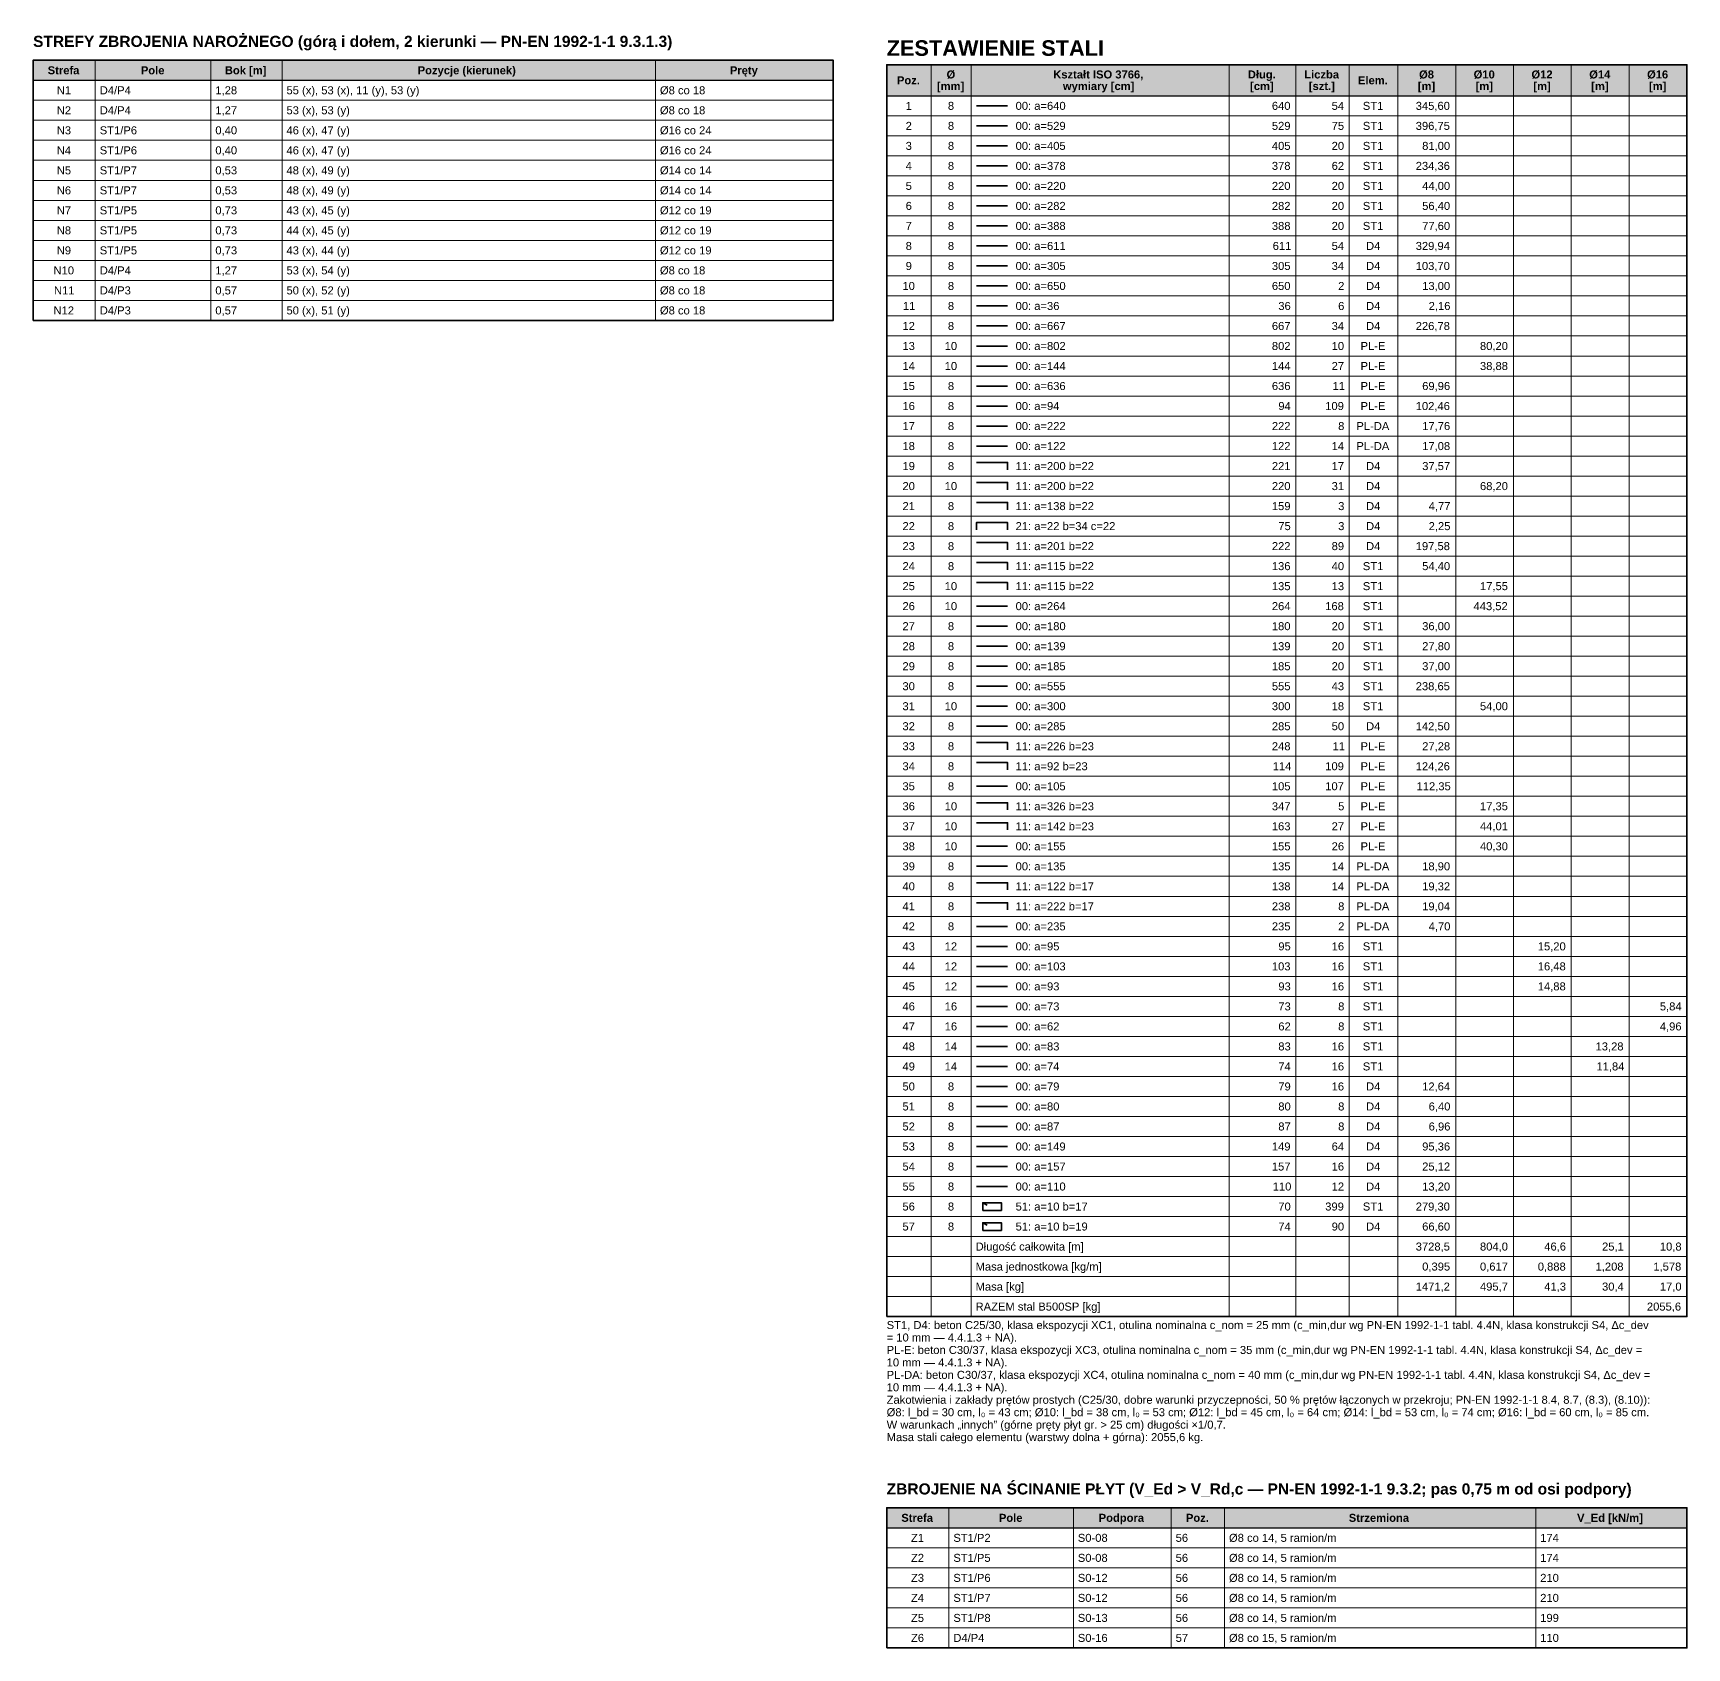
# Model space of a CAD drawing. Header units: metres. Extents: x 0 to 0.372, y -0.363 to 0.
import ezdxf

# ---------------------------------------------------------------- set-up
doc = ezdxf.new("R2010")
doc.units = ezdxf.units.M
doc.layers.add('A-WIDOK', color=7, linetype='Continuous', lineweight=25)
doc.layers.add('R-OPISY', color=7, linetype='Continuous', lineweight=25)
doc.styles.add('PL_ARIAL', font='arial.ttf')
doc.styles.add('PL_ARIAL_B', font='arialbd.ttf')

msp = doc.modelspace()

# ---------------------------------------------------------------- hatches: boundary and pattern name
at = {"layer": 'R-OPISY', "true_color": 0xeeeeee}
for points in [[(0, -0.0105), (0.18, -0.0105), (0.18, -0.006), (0, -0.006)], [(0.192, -0.014), (0.372, -0.014), (0.372, -0.007), (0.192, -0.007)], [(0.192, -0.336), (0.372, -0.336), (0.372, -0.3315), (0.192, -0.3315)]]:
    msp.add_hatch(color=7, dxfattribs=at).paths.add_polyline_path(points)

# ---------------------------------------------------------------- linework, layer by layer
at = {"layer": 'R-OPISY', "lineweight": 35, "ltscale": 0.001}
for points in [[(0, -0.0645), (0.18, -0.0645), (0.18, -0.006), (0, -0.006)], [(0.192, -0.2885), (0.372, -0.2885), (0.372, -0.007), (0.192, -0.007)], [(0.2136, -0.26461), (0.2178, -0.26461), (0.2178, -0.26289), (0.2136, -0.26289)], [(0.2136, -0.26911), (0.2178, -0.26911), (0.2178, -0.26739), (0.2136, -0.26739)], [(0.192, -0.363), (0.372, -0.363), (0.372, -0.3315), (0.192, -0.3315)]]:
    msp.add_lwpolyline(points, close=True, dxfattribs=at)
at = {"layer": 'R-OPISY', "lineweight": 13, "ltscale": 0.001}
for points in [[(0.014, -0.0645), (0.014, -0.006)], [(0.04, -0.0645), (0.04, -0.006)], [(0.056, -0.0645), (0.056, -0.006)], [(0.14, -0.0645), (0.14, -0.006)], [(0.202, -0.2885), (0.202, -0.007)], [(0.211, -0.2885), (0.211, -0.007)], [(0.269, -0.2885), (0.269, -0.007)], [(0.284, -0.2885), (0.284, -0.007)], [(0.296, -0.2885), (0.296, -0.007)], [(0.307, -0.2885), (0.307, -0.007)], [(0.32, -0.2885), (0.32, -0.007)], [(0.333, -0.2885), (0.333, -0.007)], [(0.346, -0.2885), (0.346, -0.007)], [(0.359, -0.2885), (0.359, -0.007)], [(0, -0.015), (0.18, -0.015)], [(0.192, -0.0185), (0.372, -0.0185)], [(0, -0.0195), (0.18, -0.0195)], [(0, -0.024), (0.18, -0.024)], [(0.192, -0.023), (0.372, -0.023)], [(0, -0.0285), (0.18, -0.0285)], [(0.192, -0.0275), (0.372, -0.0275)], [(0, -0.033), (0.18, -0.033)], [(0.192, -0.032), (0.372, -0.032)], [(0.192, -0.0365), (0.372, -0.0365)], [(0, -0.0375), (0.18, -0.0375)], [(0, -0.042), (0.18, -0.042)], [(0.192, -0.041), (0.372, -0.041)], [(0, -0.0465), (0.18, -0.0465)], [(0.192, -0.0455), (0.372, -0.0455)], [(0, -0.051), (0.18, -0.051)], [(0.192, -0.05), (0.372, -0.05)], [(0, -0.0555), (0.18, -0.0555)], [(0.192, -0.0545), (0.372, -0.0545)], [(0.192, -0.059), (0.372, -0.059)], [(0, -0.06), (0.18, -0.06)], [(0, -0.0645), (0.18, -0.0645)], [(0.192, -0.0635), (0.372, -0.0635)], [(0.192, -0.068), (0.372, -0.068)], [(0.192, -0.0725), (0.372, -0.0725)], [(0.192, -0.077), (0.372, -0.077)], [(0.192, -0.0815), (0.372, -0.0815)], [(0.192, -0.086), (0.372, -0.086)], [(0.192, -0.0905), (0.372, -0.0905)], [(0.192, -0.095), (0.372, -0.095)], [(0.192, -0.0995), (0.372, -0.0995)], [(0.192, -0.104), (0.372, -0.104)], [(0.192, -0.1085), (0.372, -0.1085)], [(0.192, -0.113), (0.372, -0.113)], [(0.192, -0.1175), (0.372, -0.1175)], [(0.192, -0.122), (0.372, -0.122)], [(0.192, -0.1265), (0.372, -0.1265)], [(0.192, -0.131), (0.372, -0.131)], [(0.192, -0.1355), (0.372, -0.1355)], [(0.192, -0.14), (0.372, -0.14)], [(0.192, -0.1445), (0.372, -0.1445)], [(0.192, -0.149), (0.372, -0.149)], [(0.192, -0.1535), (0.372, -0.1535)], [(0.192, -0.158), (0.372, -0.158)], [(0.192, -0.1625), (0.372, -0.1625)], [(0.192, -0.167), (0.372, -0.167)], [(0.192, -0.1715), (0.372, -0.1715)], [(0.192, -0.176), (0.372, -0.176)], [(0.192, -0.1805), (0.372, -0.1805)], [(0.192, -0.185), (0.372, -0.185)], [(0.192, -0.1895), (0.372, -0.1895)], [(0.192, -0.194), (0.372, -0.194)], [(0.192, -0.1985), (0.372, -0.1985)], [(0.192, -0.203), (0.372, -0.203)], [(0.192, -0.2075), (0.372, -0.2075)], [(0.192, -0.212), (0.372, -0.212)], [(0.192, -0.2165), (0.372, -0.2165)], [(0.192, -0.221), (0.372, -0.221)], [(0.192, -0.2255), (0.372, -0.2255)], [(0.192, -0.23), (0.372, -0.23)], [(0.192, -0.2345), (0.372, -0.2345)], [(0.192, -0.239), (0.372, -0.239)], [(0.192, -0.2435), (0.372, -0.2435)], [(0.192, -0.248), (0.372, -0.248)], [(0.192, -0.2525), (0.372, -0.2525)], [(0.192, -0.257), (0.372, -0.257)], [(0.192, -0.2615), (0.372, -0.2615)], [(0.192, -0.266), (0.372, -0.266)], [(0.192, -0.2705), (0.372, -0.2705)], [(0.192, -0.275), (0.372, -0.275)], [(0.192, -0.2795), (0.372, -0.2795)], [(0.192, -0.284), (0.372, -0.284)], [(0.192, -0.2885), (0.372, -0.2885)], [(0.206, -0.363), (0.206, -0.3315)], [(0.234, -0.363), (0.234, -0.3315)], [(0.256, -0.363), (0.256, -0.3315)], [(0.268, -0.363), (0.268, -0.3315)], [(0.338, -0.363), (0.338, -0.3315)], [(0.192, -0.3405), (0.372, -0.3405)], [(0.192, -0.345), (0.372, -0.345)], [(0.192, -0.3495), (0.372, -0.3495)], [(0.192, -0.354), (0.372, -0.354)], [(0.192, -0.3585), (0.372, -0.3585)], [(0.192, -0.363), (0.372, -0.363)]]:
    msp.add_lwpolyline(points, dxfattribs=at)
at = {"layer": 'R-OPISY', "lineweight": 25, "ltscale": 0.001}
for points in [[(0, -0.0105), (0.18, -0.0105)], [(0.192, -0.014), (0.372, -0.014)], [(0.192, -0.336), (0.372, -0.336)]]:
    msp.add_lwpolyline(points, dxfattribs=at)
at = {"layer": 'R-OPISY', "lineweight": 35, "ltscale": 0.001}
for points in [[(0.2122, -0.01625), (0.2192, -0.01625)], [(0.2122, -0.02075), (0.2192, -0.02075)], [(0.2122, -0.02525), (0.2192, -0.02525)], [(0.2122, -0.02975), (0.2192, -0.02975)], [(0.2122, -0.03425), (0.2192, -0.03425)], [(0.2122, -0.03875), (0.2192, -0.03875)], [(0.2122, -0.04325), (0.2192, -0.04325)], [(0.2122, -0.04775), (0.2192, -0.04775)], [(0.2122, -0.05225), (0.2192, -0.05225)], [(0.2122, -0.05675), (0.2192, -0.05675)], [(0.2122, -0.06125), (0.2192, -0.06125)], [(0.2122, -0.06575), (0.2192, -0.06575)], [(0.2122, -0.07025), (0.2192, -0.07025)], [(0.2122, -0.07475), (0.2192, -0.07475)], [(0.2122, -0.07925), (0.2192, -0.07925)], [(0.2122, -0.08375), (0.2192, -0.08375)], [(0.2122, -0.08825), (0.2192, -0.08825)], [(0.2122, -0.09275), (0.2192, -0.09275)], [(0.2122, -0.09644), (0.2192, -0.09644), (0.2192, -0.09806)], [(0.2122, -0.10094), (0.2192, -0.10094), (0.2192, -0.10256)], [(0.2122, -0.10544), (0.2192, -0.10544), (0.2192, -0.10706)], [(0.2122, -0.11156), (0.2122, -0.10994), (0.2192, -0.10994), (0.2192, -0.11156)], [(0.2122, -0.11444), (0.2192, -0.11444), (0.2192, -0.11606)], [(0.2122, -0.11894), (0.2192, -0.11894), (0.2192, -0.12056)], [(0.2122, -0.12344), (0.2192, -0.12344), (0.2192, -0.12506)], [(0.2122, -0.12875), (0.2192, -0.12875)], [(0.2122, -0.13325), (0.2192, -0.13325)], [(0.2122, -0.13775), (0.2192, -0.13775)], [(0.2122, -0.14225), (0.2192, -0.14225)], [(0.2122, -0.14675), (0.2192, -0.14675)], [(0.2122, -0.15125), (0.2192, -0.15125)], [(0.2122, -0.15575), (0.2192, -0.15575)], [(0.2122, -0.15944), (0.2192, -0.15944), (0.2192, -0.16106)], [(0.2122, -0.16394), (0.2192, -0.16394), (0.2192, -0.16556)], [(0.2122, -0.16925), (0.2192, -0.16925)], [(0.2122, -0.17294), (0.2192, -0.17294), (0.2192, -0.17456)], [(0.2122, -0.17744), (0.2192, -0.17744), (0.2192, -0.17906)], [(0.2122, -0.18275), (0.2192, -0.18275)], [(0.2122, -0.18725), (0.2192, -0.18725)], [(0.2122, -0.19094), (0.2192, -0.19094), (0.2192, -0.19256)], [(0.2122, -0.19544), (0.2192, -0.19544), (0.2192, -0.19706)], [(0.2122, -0.20075), (0.2192, -0.20075)], [(0.2122, -0.20525), (0.2192, -0.20525)], [(0.2122, -0.20975), (0.2192, -0.20975)], [(0.2122, -0.21425), (0.2192, -0.21425)], [(0.2122, -0.21875), (0.2192, -0.21875)], [(0.2122, -0.22325), (0.2192, -0.22325)], [(0.2122, -0.22775), (0.2192, -0.22775)], [(0.2122, -0.23225), (0.2192, -0.23225)], [(0.2122, -0.23675), (0.2192, -0.23675)], [(0.2122, -0.24125), (0.2192, -0.24125)], [(0.2122, -0.24575), (0.2192, -0.24575)], [(0.2122, -0.25025), (0.2192, -0.25025)], [(0.2122, -0.25475), (0.2192, -0.25475)], [(0.2122, -0.25925), (0.2192, -0.25925)], [(0.2136, -0.26289), (0.21458, -0.26343)], [(0.2136, -0.26739), (0.21458, -0.26793)]]:
    msp.add_lwpolyline(points, dxfattribs=at)

# ---------------------------------------------------------------- texts
at = {"layer": 'A-WIDOK', "style": 'PL_ARIAL'}
for s, p in [('ST1, D4: beton C25/30, klasa ekspozycji XC1, otulina nominalna c_nom = 25 mm (c_min,dur wg PN-EN 1992-1-1 tabl. 4.4N, klasa konstrukcji S4, Δc_dev', (0.192, -0.2913)), ('= 10 mm — 4.4.1.3 + NA).', (0.192, -0.2941)), ('PL-E: beton C30/37, klasa ekspozycji XC3, otulina nominalna c_nom = 35 mm (c_min,dur wg PN-EN 1992-1-1 tabl. 4.4N, klasa konstrukcji S4, Δc_dev =', (0.192, -0.2969)), ('10 mm — 4.4.1.3 + NA).', (0.192, -0.2997)), ('PL-DA: beton C30/37, klasa ekspozycji XC4, otulina nominalna c_nom = 40 mm (c_min,dur wg PN-EN 1992-1-1 tabl. 4.4N, klasa konstrukcji S4, Δc_dev =', (0.192, -0.3025)), ('10 mm — 4.4.1.3 + NA).', (0.192, -0.3053)), ('Zakotwienia i zakłady prętów prostych (C25/30, dobre warunki przyczepności, 50 % prętów łączonych w przekroju; PN-EN 1992-1-1 8.4, 8.7, (8.3), (8.10)):', (0.192, -0.3081)), ('W warunkach „innych” (górne pręty płyt gr. > 25 cm) długości ×1/0,7.', (0.192, -0.3137)), ('Ø8: l_bd = 30 cm, l₀ = 43 cm; Ø10: l_bd = 38 cm, l₀ = 53 cm; Ø12: l_bd = 45 cm, l₀ = 64 cm; Ø14: l_bd = 53 cm, l₀ = 74 cm; Ø16: l_bd = 60 cm, l₀ = 85 cm.', (0.192, -0.3109)), ('Masa stali całego elementu (warstwy dolna + górna): 2055,6 kg.', (0.192, -0.3165))]:
    msp.add_text(s, height=0.0018, dxfattribs=at).set_placement(p)
at = {"layer": 'R-OPISY'}
for s, height, style, p in [('STREFY ZBROJENIA NAROŻNEGO (górą i dołem, 2 kierunki — PN-EN 1992-1-1 9.3.1.3)', 0.0025, 'PL_ARIAL_B', (0, -0.003)), ('ZESTAWIENIE STALI', 0.0035, 'PL_ARIAL_B', (0.192, -0.005)), ('Strefa', 0.0018, 'PL_ARIAL_B', (0.00329, -0.00915)), ('Pole', 0.0018, 'PL_ARIAL_B', (0.02424, -0.00915)), ('Bok [m]', 0.0018, 'PL_ARIAL_B', (0.04313, -0.00915)), ('Pozycje (kierunek)', 0.0018, 'PL_ARIAL_B', (0.08651, -0.00915)), ('Pręty', 0.0018, 'PL_ARIAL_B', (0.15673, -0.00915)), ('Poz.', 0.0018, 'PL_ARIAL_B', (0.19431, -0.0114)), ('[mm]', 0.0018, 'PL_ARIAL_B', (0.2033, -0.0127)), ('Ø', 0.0018, 'PL_ARIAL_B', (0.20548, -0.01009)), ('Kształt ISO 3766,', 0.0018, 'PL_ARIAL_B', (0.22946, -0.01009)), ('wymiary [cm]', 0.0018, 'PL_ARIAL_B', (0.23164, -0.0127)), ('Dług.', 0.0018, 'PL_ARIAL_B', (0.27323, -0.01009)), ('[cm]', 0.0018, 'PL_ARIAL_B', (0.27374, -0.0127)), ('Liczba', 0.0018, 'PL_ARIAL_B', (0.28593, -0.01009)), ('[szt.]', 0.0018, 'PL_ARIAL_B', (0.28695, -0.0127)), ('Elem.', 0.0018, 'PL_ARIAL_B', (0.29801, -0.0114)), ('[m]', 0.0018, 'PL_ARIAL_B', (0.31147, -0.0127)), ('Ø8', 0.0018, 'PL_ARIAL_B', (0.31175, -0.01009)), ('Ø10', 0.0018, 'PL_ARIAL_B', (0.32403, -0.01009)), ('[m]', 0.0018, 'PL_ARIAL_B', (0.32447, -0.0127)), ('Ø12', 0.0018, 'PL_ARIAL_B', (0.33703, -0.01009)), ('[m]', 0.0018, 'PL_ARIAL_B', (0.33747, -0.0127)), ('Ø14', 0.0018, 'PL_ARIAL_B', (0.35003, -0.01009)), ('[m]', 0.0018, 'PL_ARIAL_B', (0.35047, -0.0127)), ('Ø16', 0.0018, 'PL_ARIAL_B', (0.36303, -0.01009)), ('[m]', 0.0018, 'PL_ARIAL_B', (0.36347, -0.0127)), ('N1', 0.0018, 'PL_ARIAL', (0.00533, -0.01365)), ('D4/P4', 0.0018, 'PL_ARIAL', (0.015, -0.01365)), ('1,28', 0.0018, 'PL_ARIAL', (0.041, -0.01365)), ('55 (x), 53 (x), 11 (y), 53 (y)', 0.0018, 'PL_ARIAL', (0.057, -0.01365)), ('Ø8 co 18', 0.0018, 'PL_ARIAL', (0.141, -0.01365)), ('N2', 0.0018, 'PL_ARIAL', (0.00533, -0.01815)), ('D4/P4', 0.0018, 'PL_ARIAL', (0.015, -0.01815)), ('1,27', 0.0018, 'PL_ARIAL', (0.041, -0.01815)), ('53 (x), 53 (y)', 0.0018, 'PL_ARIAL', (0.057, -0.01815)), ('Ø8 co 18', 0.0018, 'PL_ARIAL', (0.141, -0.01815)), ('1', 0.0018, 'PL_ARIAL', (0.19627, -0.01715)), ('8', 0.0018, 'PL_ARIAL', (0.20577, -0.01715)), ('00: a=640', 0.0018, 'PL_ARIAL', (0.221, -0.01715)), ('640', 0.0018, 'PL_ARIAL', (0.27864, -0.01715)), ('54', 0.0018, 'PL_ARIAL', (0.29209, -0.01715)), ('ST1', 0.0018, 'PL_ARIAL', (0.2991, -0.01715)), ('345,60', 0.0018, 'PL_ARIAL', (0.311, -0.01715)), ('N3', 0.0018, 'PL_ARIAL', (0.00533, -0.02265)), ('ST1/P6', 0.0018, 'PL_ARIAL', (0.015, -0.02265)), ('0,40', 0.0018, 'PL_ARIAL', (0.041, -0.02265)), ('46 (x), 47 (y)', 0.0018, 'PL_ARIAL', (0.057, -0.02265)), ('Ø16 co 24', 0.0018, 'PL_ARIAL', (0.141, -0.02265)), ('2', 0.0018, 'PL_ARIAL', (0.19627, -0.02165)), ('8', 0.0018, 'PL_ARIAL', (0.20577, -0.02165)), ('00: a=529', 0.0018, 'PL_ARIAL', (0.221, -0.02165)), ('529', 0.0018, 'PL_ARIAL', (0.27864, -0.02165)), ('75', 0.0018, 'PL_ARIAL', (0.29209, -0.02165)), ('ST1', 0.0018, 'PL_ARIAL', (0.2991, -0.02165)), ('396,75', 0.0018, 'PL_ARIAL', (0.311, -0.02165)), ('N4', 0.0018, 'PL_ARIAL', (0.00533, -0.02715)), ('ST1/P6', 0.0018, 'PL_ARIAL', (0.015, -0.02715)), ('0,40', 0.0018, 'PL_ARIAL', (0.041, -0.02715)), ('46 (x), 47 (y)', 0.0018, 'PL_ARIAL', (0.057, -0.02715)), ('Ø16 co 24', 0.0018, 'PL_ARIAL', (0.141, -0.02715)), ('3', 0.0018, 'PL_ARIAL', (0.19627, -0.02615)), ('8', 0.0018, 'PL_ARIAL', (0.20577, -0.02615)), ('00: a=405', 0.0018, 'PL_ARIAL', (0.221, -0.02615)), ('405', 0.0018, 'PL_ARIAL', (0.27864, -0.02615)), ('20', 0.0018, 'PL_ARIAL', (0.29209, -0.02615)), ('ST1', 0.0018, 'PL_ARIAL', (0.2991, -0.02615)), ('81,00', 0.0018, 'PL_ARIAL', (0.31245, -0.02615)), ('ST1/P7', 0.0018, 'PL_ARIAL', (0.015, -0.03165)), ('48 (x), 49 (y)', 0.0018, 'PL_ARIAL', (0.057, -0.03165)), ('4', 0.0018, 'PL_ARIAL', (0.19627, -0.03065)), ('8', 0.0018, 'PL_ARIAL', (0.20577, -0.03065)), ('00: a=378', 0.0018, 'PL_ARIAL', (0.221, -0.03065)), ('378', 0.0018, 'PL_ARIAL', (0.27864, -0.03065)), ('62', 0.0018, 'PL_ARIAL', (0.29209, -0.03065)), ('ST1', 0.0018, 'PL_ARIAL', (0.2991, -0.03065)), ('234,36', 0.0018, 'PL_ARIAL', (0.311, -0.03065)), ('N5', 0.0018, 'PL_ARIAL', (0.00533, -0.03165)), ('0,53', 0.0018, 'PL_ARIAL', (0.041, -0.03165)), ('Ø14 co 14', 0.0018, 'PL_ARIAL', (0.141, -0.03165)), ('5', 0.0018, 'PL_ARIAL', (0.19627, -0.03515)), ('8', 0.0018, 'PL_ARIAL', (0.20577, -0.03515)), ('00: a=220', 0.0018, 'PL_ARIAL', (0.221, -0.03515)), ('220', 0.0018, 'PL_ARIAL', (0.27864, -0.03515)), ('20', 0.0018, 'PL_ARIAL', (0.29209, -0.03515)), ('ST1', 0.0018, 'PL_ARIAL', (0.2991, -0.03515)), ('44,00', 0.0018, 'PL_ARIAL', (0.31245, -0.03515)), ('N6', 0.0018, 'PL_ARIAL', (0.00533, -0.03615)), ('ST1/P7', 0.0018, 'PL_ARIAL', (0.015, -0.03615)), ('0,53', 0.0018, 'PL_ARIAL', (0.041, -0.03615)), ('48 (x), 49 (y)', 0.0018, 'PL_ARIAL', (0.057, -0.03615)), ('Ø14 co 14', 0.0018, 'PL_ARIAL', (0.141, -0.03615)), ('N7', 0.0018, 'PL_ARIAL', (0.00533, -0.04065)), ('ST1/P5', 0.0018, 'PL_ARIAL', (0.015, -0.04065)), ('0,73', 0.0018, 'PL_ARIAL', (0.041, -0.04065)), ('43 (x), 45 (y)', 0.0018, 'PL_ARIAL', (0.057, -0.04065)), ('Ø12 co 19', 0.0018, 'PL_ARIAL', (0.141, -0.04065)), ('6', 0.0018, 'PL_ARIAL', (0.19627, -0.03965)), ('8', 0.0018, 'PL_ARIAL', (0.20577, -0.03965)), ('00: a=282', 0.0018, 'PL_ARIAL', (0.221, -0.03965)), ('282', 0.0018, 'PL_ARIAL', (0.27864, -0.03965)), ('20', 0.0018, 'PL_ARIAL', (0.29209, -0.03965)), ('ST1', 0.0018, 'PL_ARIAL', (0.2991, -0.03965)), ('56,40', 0.0018, 'PL_ARIAL', (0.31245, -0.03965)), ('N8', 0.0018, 'PL_ARIAL', (0.00533, -0.04515)), ('ST1/P5', 0.0018, 'PL_ARIAL', (0.015, -0.04515)), ('0,73', 0.0018, 'PL_ARIAL', (0.041, -0.04515)), ('44 (x), 45 (y)', 0.0018, 'PL_ARIAL', (0.057, -0.04515)), ('Ø12 co 19', 0.0018, 'PL_ARIAL', (0.141, -0.04515)), ('7', 0.0018, 'PL_ARIAL', (0.19627, -0.04415)), ('8', 0.0018, 'PL_ARIAL', (0.20577, -0.04415)), ('00: a=388', 0.0018, 'PL_ARIAL', (0.221, -0.04415)), ('388', 0.0018, 'PL_ARIAL', (0.27864, -0.04415)), ('20', 0.0018, 'PL_ARIAL', (0.29209, -0.04415)), ('ST1', 0.0018, 'PL_ARIAL', (0.2991, -0.04415)), ('77,60', 0.0018, 'PL_ARIAL', (0.31245, -0.04415)), ('N9', 0.0018, 'PL_ARIAL', (0.00533, -0.04965)), ('ST1/P5', 0.0018, 'PL_ARIAL', (0.015, -0.04965)), ('0,73', 0.0018, 'PL_ARIAL', (0.041, -0.04965)), ('43 (x), 44 (y)', 0.0018, 'PL_ARIAL', (0.057, -0.04965)), ('Ø12 co 19', 0.0018, 'PL_ARIAL', (0.141, -0.04965)), ('8', 0.0018, 'PL_ARIAL', (0.19627, -0.04865)), ('8', 0.0018, 'PL_ARIAL', (0.20577, -0.04865)), ('00: a=611', 0.0018, 'PL_ARIAL', (0.221, -0.04865)), ('611', 0.0018, 'PL_ARIAL', (0.27883, -0.04865)), ('54', 0.0018, 'PL_ARIAL', (0.29209, -0.04865)), ('D4', 0.0018, 'PL_ARIAL', (0.29983, -0.04865)), ('329,94', 0.0018, 'PL_ARIAL', (0.311, -0.04865)), ('9', 0.0018, 'PL_ARIAL', (0.19627, -0.05315)), ('8', 0.0018, 'PL_ARIAL', (0.20577, -0.05315)), ('00: a=305', 0.0018, 'PL_ARIAL', (0.221, -0.05315)), ('305', 0.0018, 'PL_ARIAL', (0.27864, -0.05315)), ('34', 0.0018, 'PL_ARIAL', (0.29209, -0.05315)), ('D4', 0.0018, 'PL_ARIAL', (0.29983, -0.05315)), ('103,70', 0.0018, 'PL_ARIAL', (0.311, -0.05315)), ('N10', 0.0018, 'PL_ARIAL', (0.0046, -0.05415)), ('D4/P4', 0.0018, 'PL_ARIAL', (0.015, -0.05415)), ('1,27', 0.0018, 'PL_ARIAL', (0.041, -0.05415)), ('53 (x), 54 (y)', 0.0018, 'PL_ARIAL', (0.057, -0.05415)), ('Ø8 co 18', 0.0018, 'PL_ARIAL', (0.141, -0.05415)), ('N11', 0.0018, 'PL_ARIAL', (0.0047, -0.05865)), ('D4/P3', 0.0018, 'PL_ARIAL', (0.015, -0.05865)), ('0,57', 0.0018, 'PL_ARIAL', (0.041, -0.05865)), ('50 (x), 52 (y)', 0.0018, 'PL_ARIAL', (0.057, -0.05865)), ('Ø8 co 18', 0.0018, 'PL_ARIAL', (0.141, -0.05865)), ('10', 0.0018, 'PL_ARIAL', (0.19555, -0.05765)), ('8', 0.0018, 'PL_ARIAL', (0.20577, -0.05765)), ('00: a=650', 0.0018, 'PL_ARIAL', (0.221, -0.05765)), ('650', 0.0018, 'PL_ARIAL', (0.27864, -0.05765)), ('2', 0.0018, 'PL_ARIAL', (0.29355, -0.05765)), ('D4', 0.0018, 'PL_ARIAL', (0.29983, -0.05765)), ('13,00', 0.0018, 'PL_ARIAL', (0.31245, -0.05765)), ('N12', 0.0018, 'PL_ARIAL', (0.0046, -0.06315)), ('D4/P3', 0.0018, 'PL_ARIAL', (0.015, -0.06315)), ('0,57', 0.0018, 'PL_ARIAL', (0.041, -0.06315)), ('50 (x), 51 (y)', 0.0018, 'PL_ARIAL', (0.057, -0.06315)), ('Ø8 co 18', 0.0018, 'PL_ARIAL', (0.141, -0.06315)), ('11', 0.0018, 'PL_ARIAL', (0.19564, -0.06215)), ('8', 0.0018, 'PL_ARIAL', (0.20577, -0.06215)), ('00: a=36', 0.0018, 'PL_ARIAL', (0.221, -0.06215)), ('36', 0.0018, 'PL_ARIAL', (0.28009, -0.06215)), ('6', 0.0018, 'PL_ARIAL', (0.29355, -0.06215)), ('D4', 0.0018, 'PL_ARIAL', (0.29983, -0.06215)), ('2,16', 0.0018, 'PL_ARIAL', (0.31391, -0.06215)), ('12', 0.0018, 'PL_ARIAL', (0.19555, -0.06665)), ('8', 0.0018, 'PL_ARIAL', (0.20577, -0.06665)), ('00: a=667', 0.0018, 'PL_ARIAL', (0.221, -0.06665)), ('667', 0.0018, 'PL_ARIAL', (0.27864, -0.06665)), ('34', 0.0018, 'PL_ARIAL', (0.29209, -0.06665)), ('D4', 0.0018, 'PL_ARIAL', (0.29983, -0.06665)), ('226,78', 0.0018, 'PL_ARIAL', (0.311, -0.06665)), ('13', 0.0018, 'PL_ARIAL', (0.19555, -0.07115)), ('10', 0.0018, 'PL_ARIAL', (0.20505, -0.07115)), ('00: a=802', 0.0018, 'PL_ARIAL', (0.221, -0.07115)), ('802', 0.0018, 'PL_ARIAL', (0.27864, -0.07115)), ('10', 0.0018, 'PL_ARIAL', (0.29209, -0.07115)), ('PL-E', 0.0018, 'PL_ARIAL', (0.29859, -0.07115)), ('80,20', 0.0018, 'PL_ARIAL', (0.32545, -0.07115)), ('14', 0.0018, 'PL_ARIAL', (0.19555, -0.07565)), ('10', 0.0018, 'PL_ARIAL', (0.20505, -0.07565)), ('00: a=144', 0.0018, 'PL_ARIAL', (0.221, -0.07565)), ('144', 0.0018, 'PL_ARIAL', (0.27864, -0.07565)), ('27', 0.0018, 'PL_ARIAL', (0.29209, -0.07565)), ('PL-E', 0.0018, 'PL_ARIAL', (0.29859, -0.07565)), ('38,88', 0.0018, 'PL_ARIAL', (0.32545, -0.07565)), ('15', 0.0018, 'PL_ARIAL', (0.19555, -0.08015)), ('8', 0.0018, 'PL_ARIAL', (0.20577, -0.08015)), ('00: a=636', 0.0018, 'PL_ARIAL', (0.221, -0.08015)), ('636', 0.0018, 'PL_ARIAL', (0.27864, -0.08015)), ('11', 0.0018, 'PL_ARIAL', (0.29228, -0.08015)), ('PL-E', 0.0018, 'PL_ARIAL', (0.29859, -0.08015)), ('69,96', 0.0018, 'PL_ARIAL', (0.31245, -0.08015)), ('16', 0.0018, 'PL_ARIAL', (0.19555, -0.08465)), ('8', 0.0018, 'PL_ARIAL', (0.20577, -0.08465)), ('00: a=94', 0.0018, 'PL_ARIAL', (0.221, -0.08465)), ('94', 0.0018, 'PL_ARIAL', (0.28009, -0.08465)), ('109', 0.0018, 'PL_ARIAL', (0.29064, -0.08465)), ('PL-E', 0.0018, 'PL_ARIAL', (0.29859, -0.08465)), ('102,46', 0.0018, 'PL_ARIAL', (0.311, -0.08465)), ('17', 0.0018, 'PL_ARIAL', (0.19555, -0.08915)), ('8', 0.0018, 'PL_ARIAL', (0.20577, -0.08915)), ('00: a=222', 0.0018, 'PL_ARIAL', (0.221, -0.08915)), ('222', 0.0018, 'PL_ARIAL', (0.27864, -0.08915)), ('8', 0.0018, 'PL_ARIAL', (0.29355, -0.08915)), ('PL-DA', 0.0018, 'PL_ARIAL', (0.29765, -0.08915)), ('17,76', 0.0018, 'PL_ARIAL', (0.31245, -0.08915)), ('18', 0.0018, 'PL_ARIAL', (0.19555, -0.09365)), ('8', 0.0018, 'PL_ARIAL', (0.20577, -0.09365)), ('00: a=122', 0.0018, 'PL_ARIAL', (0.221, -0.09365)), ('122', 0.0018, 'PL_ARIAL', (0.27864, -0.09365)), ('14', 0.0018, 'PL_ARIAL', (0.29209, -0.09365)), ('PL-DA', 0.0018, 'PL_ARIAL', (0.29765, -0.09365)), ('17,08', 0.0018, 'PL_ARIAL', (0.31245, -0.09365)), ('19', 0.0018, 'PL_ARIAL', (0.19555, -0.09815)), ('8', 0.0018, 'PL_ARIAL', (0.20577, -0.09815)), ('11: a=200 b=22', 0.0018, 'PL_ARIAL', (0.221, -0.09815)), ('221', 0.0018, 'PL_ARIAL', (0.27864, -0.09815)), ('17', 0.0018, 'PL_ARIAL', (0.29209, -0.09815)), ('D4', 0.0018, 'PL_ARIAL', (0.29983, -0.09815)), ('37,57', 0.0018, 'PL_ARIAL', (0.31245, -0.09815)), ('20', 0.0018, 'PL_ARIAL', (0.19555, -0.10265)), ('10', 0.0018, 'PL_ARIAL', (0.20505, -0.10265)), ('11: a=200 b=22', 0.0018, 'PL_ARIAL', (0.221, -0.10265)), ('220', 0.0018, 'PL_ARIAL', (0.27864, -0.10265)), ('31', 0.0018, 'PL_ARIAL', (0.29209, -0.10265)), ('D4', 0.0018, 'PL_ARIAL', (0.29983, -0.10265)), ('68,20', 0.0018, 'PL_ARIAL', (0.32545, -0.10265)), ('21', 0.0018, 'PL_ARIAL', (0.19555, -0.10715)), ('8', 0.0018, 'PL_ARIAL', (0.20577, -0.10715)), ('11: a=138 b=22', 0.0018, 'PL_ARIAL', (0.221, -0.10715)), ('159', 0.0018, 'PL_ARIAL', (0.27864, -0.10715)), ('3', 0.0018, 'PL_ARIAL', (0.29355, -0.10715)), ('D4', 0.0018, 'PL_ARIAL', (0.29983, -0.10715)), ('4,77', 0.0018, 'PL_ARIAL', (0.31391, -0.10715)), ('22', 0.0018, 'PL_ARIAL', (0.19555, -0.11165)), ('8', 0.0018, 'PL_ARIAL', (0.20577, -0.11165)), ('21: a=22 b=34 c=22', 0.0018, 'PL_ARIAL', (0.221, -0.11165)), ('75', 0.0018, 'PL_ARIAL', (0.28009, -0.11165)), ('3', 0.0018, 'PL_ARIAL', (0.29355, -0.11165)), ('D4', 0.0018, 'PL_ARIAL', (0.29983, -0.11165)), ('2,25', 0.0018, 'PL_ARIAL', (0.31391, -0.11165)), ('23', 0.0018, 'PL_ARIAL', (0.19555, -0.11615)), ('8', 0.0018, 'PL_ARIAL', (0.20577, -0.11615)), ('11: a=201 b=22', 0.0018, 'PL_ARIAL', (0.221, -0.11615)), ('222', 0.0018, 'PL_ARIAL', (0.27864, -0.11615)), ('89', 0.0018, 'PL_ARIAL', (0.29209, -0.11615)), ('D4', 0.0018, 'PL_ARIAL', (0.29983, -0.11615)), ('197,58', 0.0018, 'PL_ARIAL', (0.311, -0.11615)), ('24', 0.0018, 'PL_ARIAL', (0.19555, -0.12065)), ('8', 0.0018, 'PL_ARIAL', (0.20577, -0.12065)), ('11: a=115 b=22', 0.0018, 'PL_ARIAL', (0.221, -0.12065)), ('136', 0.0018, 'PL_ARIAL', (0.27864, -0.12065)), ('40', 0.0018, 'PL_ARIAL', (0.29209, -0.12065)), ('ST1', 0.0018, 'PL_ARIAL', (0.2991, -0.12065)), ('54,40', 0.0018, 'PL_ARIAL', (0.31245, -0.12065)), ('25', 0.0018, 'PL_ARIAL', (0.19555, -0.12515)), ('10', 0.0018, 'PL_ARIAL', (0.20505, -0.12515)), ('11: a=115 b=22', 0.0018, 'PL_ARIAL', (0.221, -0.12515)), ('135', 0.0018, 'PL_ARIAL', (0.27864, -0.12515)), ('13', 0.0018, 'PL_ARIAL', (0.29209, -0.12515)), ('ST1', 0.0018, 'PL_ARIAL', (0.2991, -0.12515)), ('17,55', 0.0018, 'PL_ARIAL', (0.32545, -0.12515)), ('26', 0.0018, 'PL_ARIAL', (0.19555, -0.12965)), ('10', 0.0018, 'PL_ARIAL', (0.20505, -0.12965)), ('00: a=264', 0.0018, 'PL_ARIAL', (0.221, -0.12965)), ('264', 0.0018, 'PL_ARIAL', (0.27864, -0.12965)), ('168', 0.0018, 'PL_ARIAL', (0.29064, -0.12965)), ('ST1', 0.0018, 'PL_ARIAL', (0.2991, -0.12965)), ('443,52', 0.0018, 'PL_ARIAL', (0.324, -0.12965)), ('27', 0.0018, 'PL_ARIAL', (0.19555, -0.13415)), ('8', 0.0018, 'PL_ARIAL', (0.20577, -0.13415)), ('00: a=180', 0.0018, 'PL_ARIAL', (0.221, -0.13415)), ('180', 0.0018, 'PL_ARIAL', (0.27864, -0.13415)), ('20', 0.0018, 'PL_ARIAL', (0.29209, -0.13415)), ('ST1', 0.0018, 'PL_ARIAL', (0.2991, -0.13415)), ('36,00', 0.0018, 'PL_ARIAL', (0.31245, -0.13415)), ('28', 0.0018, 'PL_ARIAL', (0.19555, -0.13865)), ('8', 0.0018, 'PL_ARIAL', (0.20577, -0.13865)), ('00: a=139', 0.0018, 'PL_ARIAL', (0.221, -0.13865)), ('139', 0.0018, 'PL_ARIAL', (0.27864, -0.13865)), ('20', 0.0018, 'PL_ARIAL', (0.29209, -0.13865)), ('ST1', 0.0018, 'PL_ARIAL', (0.2991, -0.13865)), ('27,80', 0.0018, 'PL_ARIAL', (0.31245, -0.13865)), ('29', 0.0018, 'PL_ARIAL', (0.19555, -0.14315)), ('8', 0.0018, 'PL_ARIAL', (0.20577, -0.14315)), ('00: a=185', 0.0018, 'PL_ARIAL', (0.221, -0.14315)), ('185', 0.0018, 'PL_ARIAL', (0.27864, -0.14315)), ('20', 0.0018, 'PL_ARIAL', (0.29209, -0.14315)), ('ST1', 0.0018, 'PL_ARIAL', (0.2991, -0.14315)), ('37,00', 0.0018, 'PL_ARIAL', (0.31245, -0.14315)), ('30', 0.0018, 'PL_ARIAL', (0.19555, -0.14765)), ('8', 0.0018, 'PL_ARIAL', (0.20577, -0.14765)), ('00: a=555', 0.0018, 'PL_ARIAL', (0.221, -0.14765)), ('555', 0.0018, 'PL_ARIAL', (0.27864, -0.14765)), ('43', 0.0018, 'PL_ARIAL', (0.29209, -0.14765)), ('ST1', 0.0018, 'PL_ARIAL', (0.2991, -0.14765)), ('238,65', 0.0018, 'PL_ARIAL', (0.311, -0.14765)), ('31', 0.0018, 'PL_ARIAL', (0.19555, -0.15215)), ('10', 0.0018, 'PL_ARIAL', (0.20505, -0.15215)), ('00: a=300', 0.0018, 'PL_ARIAL', (0.221, -0.15215)), ('300', 0.0018, 'PL_ARIAL', (0.27864, -0.15215)), ('18', 0.0018, 'PL_ARIAL', (0.29209, -0.15215)), ('ST1', 0.0018, 'PL_ARIAL', (0.2991, -0.15215)), ('54,00', 0.0018, 'PL_ARIAL', (0.32545, -0.15215)), ('32', 0.0018, 'PL_ARIAL', (0.19555, -0.15665)), ('8', 0.0018, 'PL_ARIAL', (0.20577, -0.15665)), ('00: a=285', 0.0018, 'PL_ARIAL', (0.221, -0.15665)), ('285', 0.0018, 'PL_ARIAL', (0.27864, -0.15665)), ('50', 0.0018, 'PL_ARIAL', (0.29209, -0.15665)), ('D4', 0.0018, 'PL_ARIAL', (0.29983, -0.15665)), ('142,50', 0.0018, 'PL_ARIAL', (0.311, -0.15665)), ('33', 0.0018, 'PL_ARIAL', (0.19555, -0.16115)), ('8', 0.0018, 'PL_ARIAL', (0.20577, -0.16115)), ('11: a=226 b=23', 0.0018, 'PL_ARIAL', (0.221, -0.16115)), ('248', 0.0018, 'PL_ARIAL', (0.27864, -0.16115)), ('11', 0.0018, 'PL_ARIAL', (0.29228, -0.16115)), ('PL-E', 0.0018, 'PL_ARIAL', (0.29859, -0.16115)), ('27,28', 0.0018, 'PL_ARIAL', (0.31245, -0.16115)), ('34', 0.0018, 'PL_ARIAL', (0.19555, -0.16565)), ('8', 0.0018, 'PL_ARIAL', (0.20577, -0.16565)), ('11: a=92 b=23', 0.0018, 'PL_ARIAL', (0.221, -0.16565)), ('114', 0.0018, 'PL_ARIAL', (0.27883, -0.16565)), ('109', 0.0018, 'PL_ARIAL', (0.29064, -0.16565)), ('PL-E', 0.0018, 'PL_ARIAL', (0.29859, -0.16565)), ('124,26', 0.0018, 'PL_ARIAL', (0.311, -0.16565)), ('35', 0.0018, 'PL_ARIAL', (0.19555, -0.17015)), ('8', 0.0018, 'PL_ARIAL', (0.20577, -0.17015)), ('00: a=105', 0.0018, 'PL_ARIAL', (0.221, -0.17015)), ('105', 0.0018, 'PL_ARIAL', (0.27864, -0.17015)), ('107', 0.0018, 'PL_ARIAL', (0.29064, -0.17015)), ('PL-E', 0.0018, 'PL_ARIAL', (0.29859, -0.17015)), ('112,35', 0.0018, 'PL_ARIAL', (0.31119, -0.17015)), ('36', 0.0018, 'PL_ARIAL', (0.19555, -0.17465)), ('10', 0.0018, 'PL_ARIAL', (0.20505, -0.17465)), ('11: a=326 b=23', 0.0018, 'PL_ARIAL', (0.221, -0.17465)), ('347', 0.0018, 'PL_ARIAL', (0.27864, -0.17465)), ('5', 0.0018, 'PL_ARIAL', (0.29355, -0.17465)), ('PL-E', 0.0018, 'PL_ARIAL', (0.29859, -0.17465)), ('17,35', 0.0018, 'PL_ARIAL', (0.32545, -0.17465)), ('37', 0.0018, 'PL_ARIAL', (0.19555, -0.17915)), ('10', 0.0018, 'PL_ARIAL', (0.20505, -0.17915)), ('11: a=142 b=23', 0.0018, 'PL_ARIAL', (0.221, -0.17915)), ('163', 0.0018, 'PL_ARIAL', (0.27864, -0.17915)), ('27', 0.0018, 'PL_ARIAL', (0.29209, -0.17915)), ('PL-E', 0.0018, 'PL_ARIAL', (0.29859, -0.17915)), ('44,01', 0.0018, 'PL_ARIAL', (0.32545, -0.17915)), ('38', 0.0018, 'PL_ARIAL', (0.19555, -0.18365)), ('10', 0.0018, 'PL_ARIAL', (0.20505, -0.18365)), ('00: a=155', 0.0018, 'PL_ARIAL', (0.221, -0.18365)), ('155', 0.0018, 'PL_ARIAL', (0.27864, -0.18365)), ('26', 0.0018, 'PL_ARIAL', (0.29209, -0.18365)), ('PL-E', 0.0018, 'PL_ARIAL', (0.29859, -0.18365)), ('40,30', 0.0018, 'PL_ARIAL', (0.32545, -0.18365)), ('39', 0.0018, 'PL_ARIAL', (0.19555, -0.18815)), ('8', 0.0018, 'PL_ARIAL', (0.20577, -0.18815)), ('00: a=135', 0.0018, 'PL_ARIAL', (0.221, -0.18815)), ('135', 0.0018, 'PL_ARIAL', (0.27864, -0.18815)), ('14', 0.0018, 'PL_ARIAL', (0.29209, -0.18815)), ('PL-DA', 0.0018, 'PL_ARIAL', (0.29765, -0.18815)), ('18,90', 0.0018, 'PL_ARIAL', (0.31245, -0.18815)), ('40', 0.0018, 'PL_ARIAL', (0.19555, -0.19265)), ('8', 0.0018, 'PL_ARIAL', (0.20577, -0.19265)), ('11: a=122 b=17', 0.0018, 'PL_ARIAL', (0.221, -0.19265)), ('138', 0.0018, 'PL_ARIAL', (0.27864, -0.19265)), ('14', 0.0018, 'PL_ARIAL', (0.29209, -0.19265)), ('PL-DA', 0.0018, 'PL_ARIAL', (0.29765, -0.19265)), ('19,32', 0.0018, 'PL_ARIAL', (0.31245, -0.19265)), ('41', 0.0018, 'PL_ARIAL', (0.19555, -0.19715)), ('8', 0.0018, 'PL_ARIAL', (0.20577, -0.19715)), ('11: a=222 b=17', 0.0018, 'PL_ARIAL', (0.221, -0.19715)), ('238', 0.0018, 'PL_ARIAL', (0.27864, -0.19715)), ('8', 0.0018, 'PL_ARIAL', (0.29355, -0.19715)), ('PL-DA', 0.0018, 'PL_ARIAL', (0.29765, -0.19715)), ('19,04', 0.0018, 'PL_ARIAL', (0.31245, -0.19715)), ('42', 0.0018, 'PL_ARIAL', (0.19555, -0.20165)), ('8', 0.0018, 'PL_ARIAL', (0.20577, -0.20165)), ('00: a=235', 0.0018, 'PL_ARIAL', (0.221, -0.20165)), ('235', 0.0018, 'PL_ARIAL', (0.27864, -0.20165)), ('2', 0.0018, 'PL_ARIAL', (0.29355, -0.20165)), ('PL-DA', 0.0018, 'PL_ARIAL', (0.29765, -0.20165)), ('4,70', 0.0018, 'PL_ARIAL', (0.31391, -0.20165)), ('43', 0.0018, 'PL_ARIAL', (0.19555, -0.20615)), ('12', 0.0018, 'PL_ARIAL', (0.20505, -0.20615)), ('00: a=95', 0.0018, 'PL_ARIAL', (0.221, -0.20615)), ('95', 0.0018, 'PL_ARIAL', (0.28009, -0.20615)), ('16', 0.0018, 'PL_ARIAL', (0.29209, -0.20615)), ('ST1', 0.0018, 'PL_ARIAL', (0.2991, -0.20615)), ('15,20', 0.0018, 'PL_ARIAL', (0.33845, -0.20615)), ('44', 0.0018, 'PL_ARIAL', (0.19555, -0.21065)), ('12', 0.0018, 'PL_ARIAL', (0.20505, -0.21065)), ('00: a=103', 0.0018, 'PL_ARIAL', (0.221, -0.21065)), ('103', 0.0018, 'PL_ARIAL', (0.27864, -0.21065)), ('16', 0.0018, 'PL_ARIAL', (0.29209, -0.21065)), ('ST1', 0.0018, 'PL_ARIAL', (0.2991, -0.21065)), ('16,48', 0.0018, 'PL_ARIAL', (0.33845, -0.21065)), ('45', 0.0018, 'PL_ARIAL', (0.19555, -0.21515)), ('12', 0.0018, 'PL_ARIAL', (0.20505, -0.21515)), ('00: a=93', 0.0018, 'PL_ARIAL', (0.221, -0.21515)), ('93', 0.0018, 'PL_ARIAL', (0.28009, -0.21515)), ('16', 0.0018, 'PL_ARIAL', (0.29209, -0.21515)), ('ST1', 0.0018, 'PL_ARIAL', (0.2991, -0.21515)), ('14,88', 0.0018, 'PL_ARIAL', (0.33845, -0.21515)), ('46', 0.0018, 'PL_ARIAL', (0.19555, -0.21965)), ('16', 0.0018, 'PL_ARIAL', (0.20505, -0.21965)), ('00: a=73', 0.0018, 'PL_ARIAL', (0.221, -0.21965)), ('73', 0.0018, 'PL_ARIAL', (0.28009, -0.21965)), ('8', 0.0018, 'PL_ARIAL', (0.29355, -0.21965)), ('ST1', 0.0018, 'PL_ARIAL', (0.2991, -0.21965)), ('5,84', 0.0018, 'PL_ARIAL', (0.36591, -0.21965)), ('47', 0.0018, 'PL_ARIAL', (0.19555, -0.22415)), ('16', 0.0018, 'PL_ARIAL', (0.20505, -0.22415)), ('00: a=62', 0.0018, 'PL_ARIAL', (0.221, -0.22415)), ('62', 0.0018, 'PL_ARIAL', (0.28009, -0.22415)), ('8', 0.0018, 'PL_ARIAL', (0.29355, -0.22415)), ('ST1', 0.0018, 'PL_ARIAL', (0.2991, -0.22415)), ('4,96', 0.0018, 'PL_ARIAL', (0.36591, -0.22415)), ('48', 0.0018, 'PL_ARIAL', (0.19555, -0.22865)), ('14', 0.0018, 'PL_ARIAL', (0.20505, -0.22865)), ('00: a=83', 0.0018, 'PL_ARIAL', (0.221, -0.22865)), ('83', 0.0018, 'PL_ARIAL', (0.28009, -0.22865)), ('16', 0.0018, 'PL_ARIAL', (0.29209, -0.22865)), ('ST1', 0.0018, 'PL_ARIAL', (0.2991, -0.22865)), ('13,28', 0.0018, 'PL_ARIAL', (0.35145, -0.22865)), ('49', 0.0018, 'PL_ARIAL', (0.19555, -0.23315)), ('14', 0.0018, 'PL_ARIAL', (0.20505, -0.23315)), ('00: a=74', 0.0018, 'PL_ARIAL', (0.221, -0.23315)), ('74', 0.0018, 'PL_ARIAL', (0.28009, -0.23315)), ('16', 0.0018, 'PL_ARIAL', (0.29209, -0.23315)), ('ST1', 0.0018, 'PL_ARIAL', (0.2991, -0.23315)), ('11,84', 0.0018, 'PL_ARIAL', (0.35165, -0.23315)), ('50', 0.0018, 'PL_ARIAL', (0.19555, -0.23765)), ('8', 0.0018, 'PL_ARIAL', (0.20577, -0.23765)), ('00: a=79', 0.0018, 'PL_ARIAL', (0.221, -0.23765)), ('79', 0.0018, 'PL_ARIAL', (0.28009, -0.23765)), ('16', 0.0018, 'PL_ARIAL', (0.29209, -0.23765)), ('D4', 0.0018, 'PL_ARIAL', (0.29983, -0.23765)), ('12,64', 0.0018, 'PL_ARIAL', (0.31245, -0.23765)), ('51', 0.0018, 'PL_ARIAL', (0.19555, -0.24215)), ('8', 0.0018, 'PL_ARIAL', (0.20577, -0.24215)), ('00: a=80', 0.0018, 'PL_ARIAL', (0.221, -0.24215)), ('80', 0.0018, 'PL_ARIAL', (0.28009, -0.24215)), ('8', 0.0018, 'PL_ARIAL', (0.29355, -0.24215)), ('D4', 0.0018, 'PL_ARIAL', (0.29983, -0.24215)), ('6,40', 0.0018, 'PL_ARIAL', (0.31391, -0.24215)), ('52', 0.0018, 'PL_ARIAL', (0.19555, -0.24665)), ('8', 0.0018, 'PL_ARIAL', (0.20577, -0.24665)), ('00: a=87', 0.0018, 'PL_ARIAL', (0.221, -0.24665)), ('87', 0.0018, 'PL_ARIAL', (0.28009, -0.24665)), ('8', 0.0018, 'PL_ARIAL', (0.29355, -0.24665)), ('D4', 0.0018, 'PL_ARIAL', (0.29983, -0.24665)), ('6,96', 0.0018, 'PL_ARIAL', (0.31391, -0.24665)), ('53', 0.0018, 'PL_ARIAL', (0.19555, -0.25115)), ('8', 0.0018, 'PL_ARIAL', (0.20577, -0.25115)), ('00: a=149', 0.0018, 'PL_ARIAL', (0.221, -0.25115)), ('149', 0.0018, 'PL_ARIAL', (0.27864, -0.25115)), ('64', 0.0018, 'PL_ARIAL', (0.29209, -0.25115)), ('D4', 0.0018, 'PL_ARIAL', (0.29983, -0.25115)), ('95,36', 0.0018, 'PL_ARIAL', (0.31245, -0.25115)), ('54', 0.0018, 'PL_ARIAL', (0.19555, -0.25565)), ('8', 0.0018, 'PL_ARIAL', (0.20577, -0.25565)), ('00: a=157', 0.0018, 'PL_ARIAL', (0.221, -0.25565)), ('157', 0.0018, 'PL_ARIAL', (0.27864, -0.25565)), ('16', 0.0018, 'PL_ARIAL', (0.29209, -0.25565)), ('D4', 0.0018, 'PL_ARIAL', (0.29983, -0.25565)), ('25,12', 0.0018, 'PL_ARIAL', (0.31245, -0.25565)), ('55', 0.0018, 'PL_ARIAL', (0.19555, -0.26015)), ('8', 0.0018, 'PL_ARIAL', (0.20577, -0.26015)), ('00: a=110', 0.0018, 'PL_ARIAL', (0.221, -0.26015)), ('110', 0.0018, 'PL_ARIAL', (0.27883, -0.26015)), ('12', 0.0018, 'PL_ARIAL', (0.29209, -0.26015)), ('D4', 0.0018, 'PL_ARIAL', (0.29983, -0.26015)), ('13,20', 0.0018, 'PL_ARIAL', (0.31245, -0.26015)), ('56', 0.0018, 'PL_ARIAL', (0.19555, -0.26465)), ('8', 0.0018, 'PL_ARIAL', (0.20577, -0.26465)), ('51: a=10 b=17', 0.0018, 'PL_ARIAL', (0.221, -0.26465)), ('70', 0.0018, 'PL_ARIAL', (0.28009, -0.26465)), ('399', 0.0018, 'PL_ARIAL', (0.29064, -0.26465)), ('ST1', 0.0018, 'PL_ARIAL', (0.2991, -0.26465)), ('279,30', 0.0018, 'PL_ARIAL', (0.311, -0.26465)), ('57', 0.0018, 'PL_ARIAL', (0.19555, -0.26915)), ('8', 0.0018, 'PL_ARIAL', (0.20577, -0.26915)), ('51: a=10 b=19', 0.0018, 'PL_ARIAL', (0.221, -0.26915)), ('74', 0.0018, 'PL_ARIAL', (0.28009, -0.26915)), ('90', 0.0018, 'PL_ARIAL', (0.29209, -0.26915)), ('D4', 0.0018, 'PL_ARIAL', (0.29983, -0.26915)), ('66,60', 0.0018, 'PL_ARIAL', (0.31245, -0.26915)), ('Długość całkowita [m]', 0.0018, 'PL_ARIAL', (0.212, -0.27365)), ('3728,5', 0.0018, 'PL_ARIAL', (0.311, -0.27365)), ('804,0', 0.0018, 'PL_ARIAL', (0.32545, -0.27365)), ('46,6', 0.0018, 'PL_ARIAL', (0.33991, -0.27365)), ('25,1', 0.0018, 'PL_ARIAL', (0.35291, -0.27365)), ('10,8', 0.0018, 'PL_ARIAL', (0.36591, -0.27365)), ('Masa jednostkowa [kg/m]', 0.0018, 'PL_ARIAL', (0.212, -0.27815)), ('0,395', 0.0018, 'PL_ARIAL', (0.31245, -0.27815)), ('0,617', 0.0018, 'PL_ARIAL', (0.32545, -0.27815)), ('0,888', 0.0018, 'PL_ARIAL', (0.33845, -0.27815)), ('1,208', 0.0018, 'PL_ARIAL', (0.35145, -0.27815)), ('1,578', 0.0018, 'PL_ARIAL', (0.36445, -0.27815)), ('Masa [kg]', 0.0018, 'PL_ARIAL', (0.212, -0.28265)), ('1471,2', 0.0018, 'PL_ARIAL', (0.311, -0.28265)), ('495,7', 0.0018, 'PL_ARIAL', (0.32545, -0.28265)), ('41,3', 0.0018, 'PL_ARIAL', (0.33991, -0.28265)), ('30,4', 0.0018, 'PL_ARIAL', (0.35291, -0.28265)), ('17,0', 0.0018, 'PL_ARIAL', (0.36591, -0.28265)), ('RAZEM stal B500SP [kg]', 0.0018, 'PL_ARIAL', (0.212, -0.28715)), ('2055,6', 0.0018, 'PL_ARIAL', (0.363, -0.28715)), ('ZBROJENIE NA ŚCINANIE PŁYT (V_Ed > V_Rd,c — PN-EN 1992-1-1 9.3.2; pas 0,75 m od osi podpory)', 0.0025, 'PL_ARIAL_B', (0.192, -0.3285)), ('Strefa', 0.0018, 'PL_ARIAL_B', (0.19529, -0.33465)), ('Pole', 0.0018, 'PL_ARIAL_B', (0.21724, -0.33465)), ('Podpora', 0.0018, 'PL_ARIAL_B', (0.23969, -0.33465)), ('Poz.', 0.0018, 'PL_ARIAL_B', (0.25931, -0.33465)), ('Strzemiona', 0.0018, 'PL_ARIAL_B', (0.29595, -0.33465)), ('V_Ed [kN/m]', 0.0018, 'PL_ARIAL_B', (0.34729, -0.33465)), ('Z1', 0.0018, 'PL_ARIAL', (0.19747, -0.33915)), ('ST1/P2', 0.0018, 'PL_ARIAL', (0.207, -0.33915)), ('S0-08', 0.0018, 'PL_ARIAL', (0.235, -0.33915)), ('56', 0.0018, 'PL_ARIAL', (0.257, -0.33915)), ('Ø8 co 14, 5 ramion/m', 0.0018, 'PL_ARIAL', (0.269, -0.33915)), ('174', 0.0018, 'PL_ARIAL', (0.339, -0.33915)), ('Z2', 0.0018, 'PL_ARIAL', (0.19747, -0.34365)), ('ST1/P5', 0.0018, 'PL_ARIAL', (0.207, -0.34365)), ('S0-08', 0.0018, 'PL_ARIAL', (0.235, -0.34365)), ('56', 0.0018, 'PL_ARIAL', (0.257, -0.34365)), ('Ø8 co 14, 5 ramion/m', 0.0018, 'PL_ARIAL', (0.269, -0.34365)), ('174', 0.0018, 'PL_ARIAL', (0.339, -0.34365)), ('Z3', 0.0018, 'PL_ARIAL', (0.19747, -0.34815)), ('ST1/P6', 0.0018, 'PL_ARIAL', (0.207, -0.34815)), ('S0-12', 0.0018, 'PL_ARIAL', (0.235, -0.34815)), ('56', 0.0018, 'PL_ARIAL', (0.257, -0.34815)), ('Ø8 co 14, 5 ramion/m', 0.0018, 'PL_ARIAL', (0.269, -0.34815)), ('210', 0.0018, 'PL_ARIAL', (0.339, -0.34815)), ('Z4', 0.0018, 'PL_ARIAL', (0.19747, -0.35265)), ('ST1/P7', 0.0018, 'PL_ARIAL', (0.207, -0.35265)), ('S0-12', 0.0018, 'PL_ARIAL', (0.235, -0.35265)), ('56', 0.0018, 'PL_ARIAL', (0.257, -0.35265)), ('Ø8 co 14, 5 ramion/m', 0.0018, 'PL_ARIAL', (0.269, -0.35265)), ('210', 0.0018, 'PL_ARIAL', (0.339, -0.35265)), ('Z5', 0.0018, 'PL_ARIAL', (0.19747, -0.35715)), ('ST1/P8', 0.0018, 'PL_ARIAL', (0.207, -0.35715)), ('S0-13', 0.0018, 'PL_ARIAL', (0.235, -0.35715)), ('56', 0.0018, 'PL_ARIAL', (0.257, -0.35715)), ('Ø8 co 14, 5 ramion/m', 0.0018, 'PL_ARIAL', (0.269, -0.35715)), ('199', 0.0018, 'PL_ARIAL', (0.339, -0.35715)), ('Z6', 0.0018, 'PL_ARIAL', (0.19747, -0.36165)), ('D4/P4', 0.0018, 'PL_ARIAL', (0.207, -0.36165)), ('S0-16', 0.0018, 'PL_ARIAL', (0.235, -0.36165)), ('57', 0.0018, 'PL_ARIAL', (0.257, -0.36165)), ('Ø8 co 15, 5 ramion/m', 0.0018, 'PL_ARIAL', (0.269, -0.36165)), ('110', 0.0018, 'PL_ARIAL', (0.339, -0.36165))]:
    msp.add_text(s, height=height, dxfattribs=dict(at, style=style)).set_placement(p)

doc.saveas('drawing.dxf')
